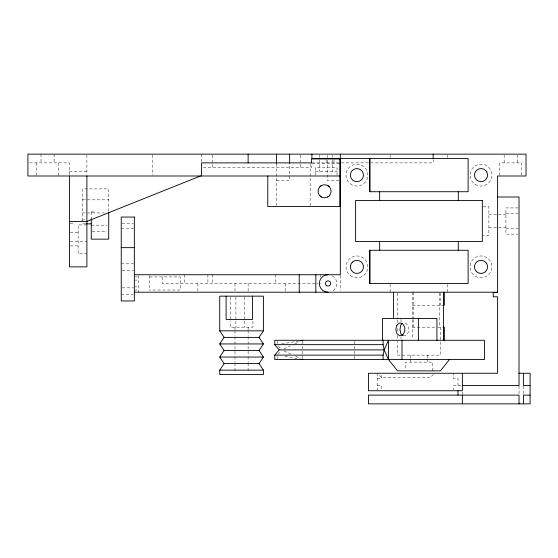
<?xml version="1.0" encoding="UTF-8"?>
<svg xmlns="http://www.w3.org/2000/svg" width="558" height="558" viewBox="0 0 558 558"><rect width="100%" height="100%" fill="white"/><g stroke="black" fill="none" stroke-linecap="round" stroke-linejoin="round"><path stroke-width="0.42" stroke-dasharray="2.79 2.09" d="M277.863 354.483L281.086 350.55M433.426 374.362L430.148 377.64L381.539 377.64L378.261 374.362M283.973 348.827L290.258 345.981M294.966 343.84L299.681 341.705M403.197 335.832L406.524 334.974L408.875 331.48L408.84 327.009L406.37 323.626L403.825 323.124M70.245 223.814L74.402 222.6M81.893 220.424L86.058 219.217M281.574 343.923L298.572 341.008M29.63 162.88L69.408 162.88L69.408 176.307M311.845 162.88L339.041 162.88M341.182 162.88L433.168 162.88L433.168 159.707M312.341 163.32L339.878 163.32M203.251 167.686L311.476 167.686L311.476 164.045M69.408 171.62L86.888 171.62M315.193 171.62L337.039 171.62M276.524 180.36L289.63 180.36L289.63 164.289M339.034 180.36L327.204 180.36L327.204 154.991M82.521 199.82L108.733 199.82M483.137 206.579L488.878 206.579L488.878 235.413L483.137 235.413M518.208 207.932L505.918 207.932L505.918 234.151L518.208 234.151M91.254 211.914L95.627 211.907M82.521 212.933L104.506 212.933M505.918 213.581L518.208 213.581M488.878 214.439L497.617 214.439M498.447 214.488L505.918 214.488M122.056 223.179L133.529 223.179M85.695 223.856L82.521 223.856L82.521 223.256M86.888 224.93L78.148 224.93L78.148 253.764L86.888 253.764M91.254 225.167L107.073 225.167M488.878 227.552L505.918 227.594M121.239 228.424L133.529 228.424M505.918 228.501L518.208 228.501M92.091 231.284L107.073 231.284M70.203 232.791L78.148 232.791M70.245 241.53L86.888 241.53M70.203 245.904L78.148 245.904M121.239 263.815L133.529 263.815M122.056 270.372L133.529 270.372M134.345 276.921L138.719 276.921M149.642 276.921L180.227 276.921L180.227 290.034L149.642 290.034M134.345 280.088L138.719 280.088M315.096 283.478L162.476 283.478L162.476 274.738M316.784 283.478L318.165 283.478M320.027 283.478L320.655 283.478M134.345 286.868L138.719 286.868M122.056 287.851L133.529 287.851M134.345 290.034L138.719 290.034M121.239 294.401L133.529 294.401M412.397 305.324L443.477 305.324M412.397 327.176L436.161 327.176M437.507 327.176L442.634 327.176M377.173 378.512L381.539 378.512L381.539 373.267M377.173 385.508L381.539 385.508L381.539 390M460.915 385.508L453.633 385.508L453.633 390M284.978 356.45L296.87 358.487M283.973 350.961L291.046 354.17M295.754 356.304L299.681 358.083M278.4 345.96L280.548 348.583M523.397 386.017L523.397 394.513M521.646 175.17L521.646 162.88L499.801 162.88L499.801 175.17M519.024 386.017L519.024 394.513M517.28 154.936L517.28 162.88M504.167 154.936L504.167 162.88M462.373 391.96L462.373 394.513M458.006 385.508L458.006 378.512L453.633 378.512L453.633 373.267M447.802 154.873L447.802 158.514M447.802 284.273L447.802 292.218M440.374 293.034L440.374 305.324M440.374 327.176L440.374 355.139L397.554 355.139L397.554 341.35M439.648 293.034L439.648 327.176M432.513 370.868L432.513 362.128L405.422 362.128L405.422 369.277M427.658 355.139L427.658 358.243M427.658 359.024L427.658 362.128M413.422 292.218L413.422 318.771M413.422 319.608L413.422 327.176M412.397 292.218L412.397 318.771M412.397 319.608L412.397 338.643M410.228 355.139L410.228 358.243M410.228 359.024L410.228 362.128M401.021 319.274L401.021 322.636M401.021 336.92L401.021 338.601M397.554 293.083L397.554 318.939M397.554 319.797L397.554 323.249M397.554 328.418L397.554 331.006M397.554 335.316L397.554 340.485M390.126 154.873L390.126 158.514M390.126 284.273L390.126 292.218M377.173 373.267L377.173 390.746M354.442 341.119L354.442 345.297M354.442 346.134L354.442 350.312M354.442 351.149L354.442 359.505M340.317 275.575L340.317 290.551M337.039 175.261L337.039 167.686L315.193 167.686L315.193 175.261M334.005 159.734L334.005 162.88M332.666 154.873L332.666 171.62M326.116 159.734L326.116 162.88M320.655 274.738L320.655 277.124M319.56 154.873L319.56 171.62M310.164 163.738L310.164 205.721M302.82 341.119L302.82 345.297M302.82 346.134L302.82 350.312M302.82 351.149L302.82 358.668M300.469 154.991L300.469 163.459M300.469 164.303L300.469 167.686M285.257 283.478L285.257 292.218M277.326 341.008L277.326 343.923M277.326 356.597L277.326 358.78M276.524 163.738L276.524 205.728M275.24 274.738L275.24 283.478M252.927 321.143L252.927 327.176L230.203 327.176L230.203 321.143M248.122 283.478L248.122 292.218M248.122 327.176L248.122 329.757M248.122 330.615L248.122 335.783M248.122 336.641L248.122 355.586M248.122 356.443L248.122 362.47M248.122 363.335L248.122 372.8M244.509 297.009L244.509 320.278M244.509 321.143L244.509 327.176M235.888 297.009L235.888 320.278M235.888 321.143L235.888 327.176M235.009 283.478L235.009 292.218M235.009 327.176L235.009 329.757M235.009 330.615L235.009 335.783M235.009 336.641L235.009 355.586M235.009 356.443L235.009 362.47M235.009 363.335L235.009 372.8M230.203 297.009L230.203 320.278M212.424 154.991L212.424 163.459M212.424 164.303L212.424 167.686M212.452 274.738L212.452 283.478M207.89 274.738L207.89 283.478M201.584 154.141L201.584 161.764M197.874 283.478L197.874 292.218M184.761 274.738L184.761 283.478M152.432 154.984L152.432 175.149M149.642 275.575L149.642 290.551M138.719 275.575L138.719 292.218M108.733 211.482L108.733 188.897L82.521 188.897L82.521 220.124M91.254 211.907L91.254 218.736M86.888 155.005L86.888 174.877M58.485 162.88L58.485 175.993M54.119 154.141L54.119 162.88M41.006 154.141L41.006 162.88M36.64 162.88L36.64 175.993M332.449 275.91A8.74 8.74 0 0 1 332.449 291.046M350.18 275.471A10.923 10.923 0 0 0 367.736 268.412A10.923 10.923 0 0 0 352.837 256.743A10.923 10.923 0 0 0 350.18 275.471M475.172 276.105A10.923 10.923 0 0 0 491.926 267.317A10.923 10.923 0 0 0 475.932 257.203A10.923 10.923 0 0 0 475.172 276.105M475.172 184.349A10.923 10.923 0 0 0 491.926 175.554A10.923 10.923 0 0 0 475.932 165.447A10.923 10.923 0 0 0 475.172 184.349M350.18 183.715A10.923 10.923 0 0 0 367.736 176.649A10.923 10.923 0 0 0 352.837 164.98A10.923 10.923 0 0 0 350.18 183.715"/><path stroke-width="0.84" d="M383.109 359.505L383.109 355.139L384.19 349.894L388.438 340.282L388.438 359.505L397.554 370.868L440.374 370.868L449.49 359.505M259.045 337.388L263.411 343.937L259.045 350.494L224.086 350.494L219.719 343.937L224.086 337.388L259.045 337.388L263.411 330.831L263.411 296.152L219.719 296.152L219.719 330.831L224.086 337.388M259.045 350.494L263.411 357.05L259.045 363.6L224.086 363.6L219.719 357.05L224.086 350.494M259.045 363.6L263.411 370.156L263.411 374.523L219.719 374.523L219.719 370.156L224.086 363.6M274.773 355.139L279.139 349.894L274.773 344.649L274.773 340.282L484.504 340.282L484.504 359.505L274.773 359.505L274.773 355.139L383.109 355.139M402.464 323.5L400.7 325.23L400.002 329.471L400.79 333.656L402.597 335.288M319.95 186.651L321.31 185.605A6.557 6.557 0 0 1 331.138 191.282A6.557 6.557 0 0 1 321.31 196.96L319.95 195.921M327.86 196.96L329.22 195.921M200.489 175.993L86.888 221.435L69.408 221.435M300.274 340.715L302.82 340.282M339.878 158.946L311.476 158.946L311.476 162.88M311.866 162.88L201.584 162.88L201.584 175.993M339.878 175.993L27.9 175.993L27.9 154.141L526.013 154.141L526.013 175.993L497.617 175.993L497.617 292.434L493.244 292.434L493.244 296.807L497.617 296.807L497.617 373.267L368.433 373.267L368.433 390.746L462.373 390.746L462.373 373.267M369.808 191.722L369.808 158.514L369.821 191.722L468.12 191.722L468.12 158.514L311.915 158.514L311.915 154.141M497.617 197.009L519.024 197.009L519.024 385.508L462.366 385.508M86.49 223.856L91.254 223.856M121.239 247.647L134.345 247.647M369.808 250.27L468.12 250.27L468.12 283.478L369.808 283.478L369.808 250.27L369.808 283.478M134.345 274.738L340.317 274.738L340.317 154.141M134.345 292.218L497.617 292.218M443.477 305.324L444.342 305.324L444.342 292.218M443.477 327.176L444.342 327.176L444.342 340.282M219.719 330.831L263.411 330.831M219.719 343.937L263.411 343.937M274.773 344.649L383.109 344.649L384.19 349.894L388.438 359.505M279.418 349.894L384.19 349.894M219.719 357.05L263.411 357.05M219.719 370.156L263.411 370.156M519.024 373.267L530.1 373.267L530.1 403.859L368.433 403.859L368.433 395.12L519.024 395.12L519.024 403.859M530.1 385.508L523.397 385.508L523.397 373.267M530.1 395.12L523.397 395.12L523.397 403.859M300.274 359.073L302.82 359.505M327.86 185.605L329.22 186.651M462.373 395.12L462.373 403.859M458.292 191.722L458.292 200.461M458.292 241.53L458.292 250.27M458.006 390.746L458.006 395.12M443.477 292.218L443.477 340.282M436.914 340.282L436.914 318.437L382.481 318.437L382.481 340.282M433.168 154.141L433.168 158.514M418.374 318.437L418.374 340.282M402.004 340.282L402.004 359.505M393.585 292.218L393.585 318.437M383.109 340.282L383.109 344.649M379.642 191.722L379.642 200.461M379.642 241.53L379.642 250.27M339.878 158.312L339.878 206.579L267.784 206.579L267.784 175.993M315.849 274.738L315.849 292.218M299.221 274.738L299.221 292.218M289.63 154.141L289.63 163.445M276.524 154.141L276.524 163.445M252.488 296.152L252.488 319.469L226.116 319.469L226.116 296.152M248.122 154.141L248.122 162.88M108.733 212.333L108.733 239.145L91.254 239.145L91.254 218.876M86.888 175.993L86.888 266.877L69.408 266.877L69.408 175.993M321.31 196.96A6.557 6.557 0 0 1 321.31 185.605M328.083 292.218A8.74 8.74 0 0 1 319.343 283.478A8.74 8.74 0 0 1 328.083 274.738M396.822 325.23L395.789 329.471L396.926 333.656L399.702 335.832L402.813 334.974L404.78 331.48L404.752 327.009L402.674 323.626L399.542 322.922L396.822 325.23M352.286 170.483L351.24 171.836A6.557 6.557 0 0 0 361.556 179.753L362.595 178.393A6.557 6.557 0 0 0 352.286 170.483M352.286 262.239L351.24 263.599A6.557 6.557 0 0 0 361.556 271.509L362.595 270.149A6.557 6.557 0 0 0 352.286 262.239M482.321 200.461L355.606 200.461L355.606 241.53L482.321 241.53L482.321 200.461M134.345 217.062L121.239 217.062L121.239 300.957L134.345 300.957L134.345 217.062M486.688 171.836L485.648 170.483A6.557 6.557 0 0 0 475.332 178.393L476.379 179.753A6.557 6.557 0 0 0 486.688 171.836M486.688 263.599L485.648 262.239A6.557 6.557 0 0 0 475.332 270.149L476.379 271.509A6.557 6.557 0 0 0 486.688 263.599M326.228 285.333A2.623 2.623 0 0 0 330.615 284.155A2.623 2.623 0 0 0 327.4 280.946A2.623 2.623 0 0 0 326.228 285.333"/></g></svg>
